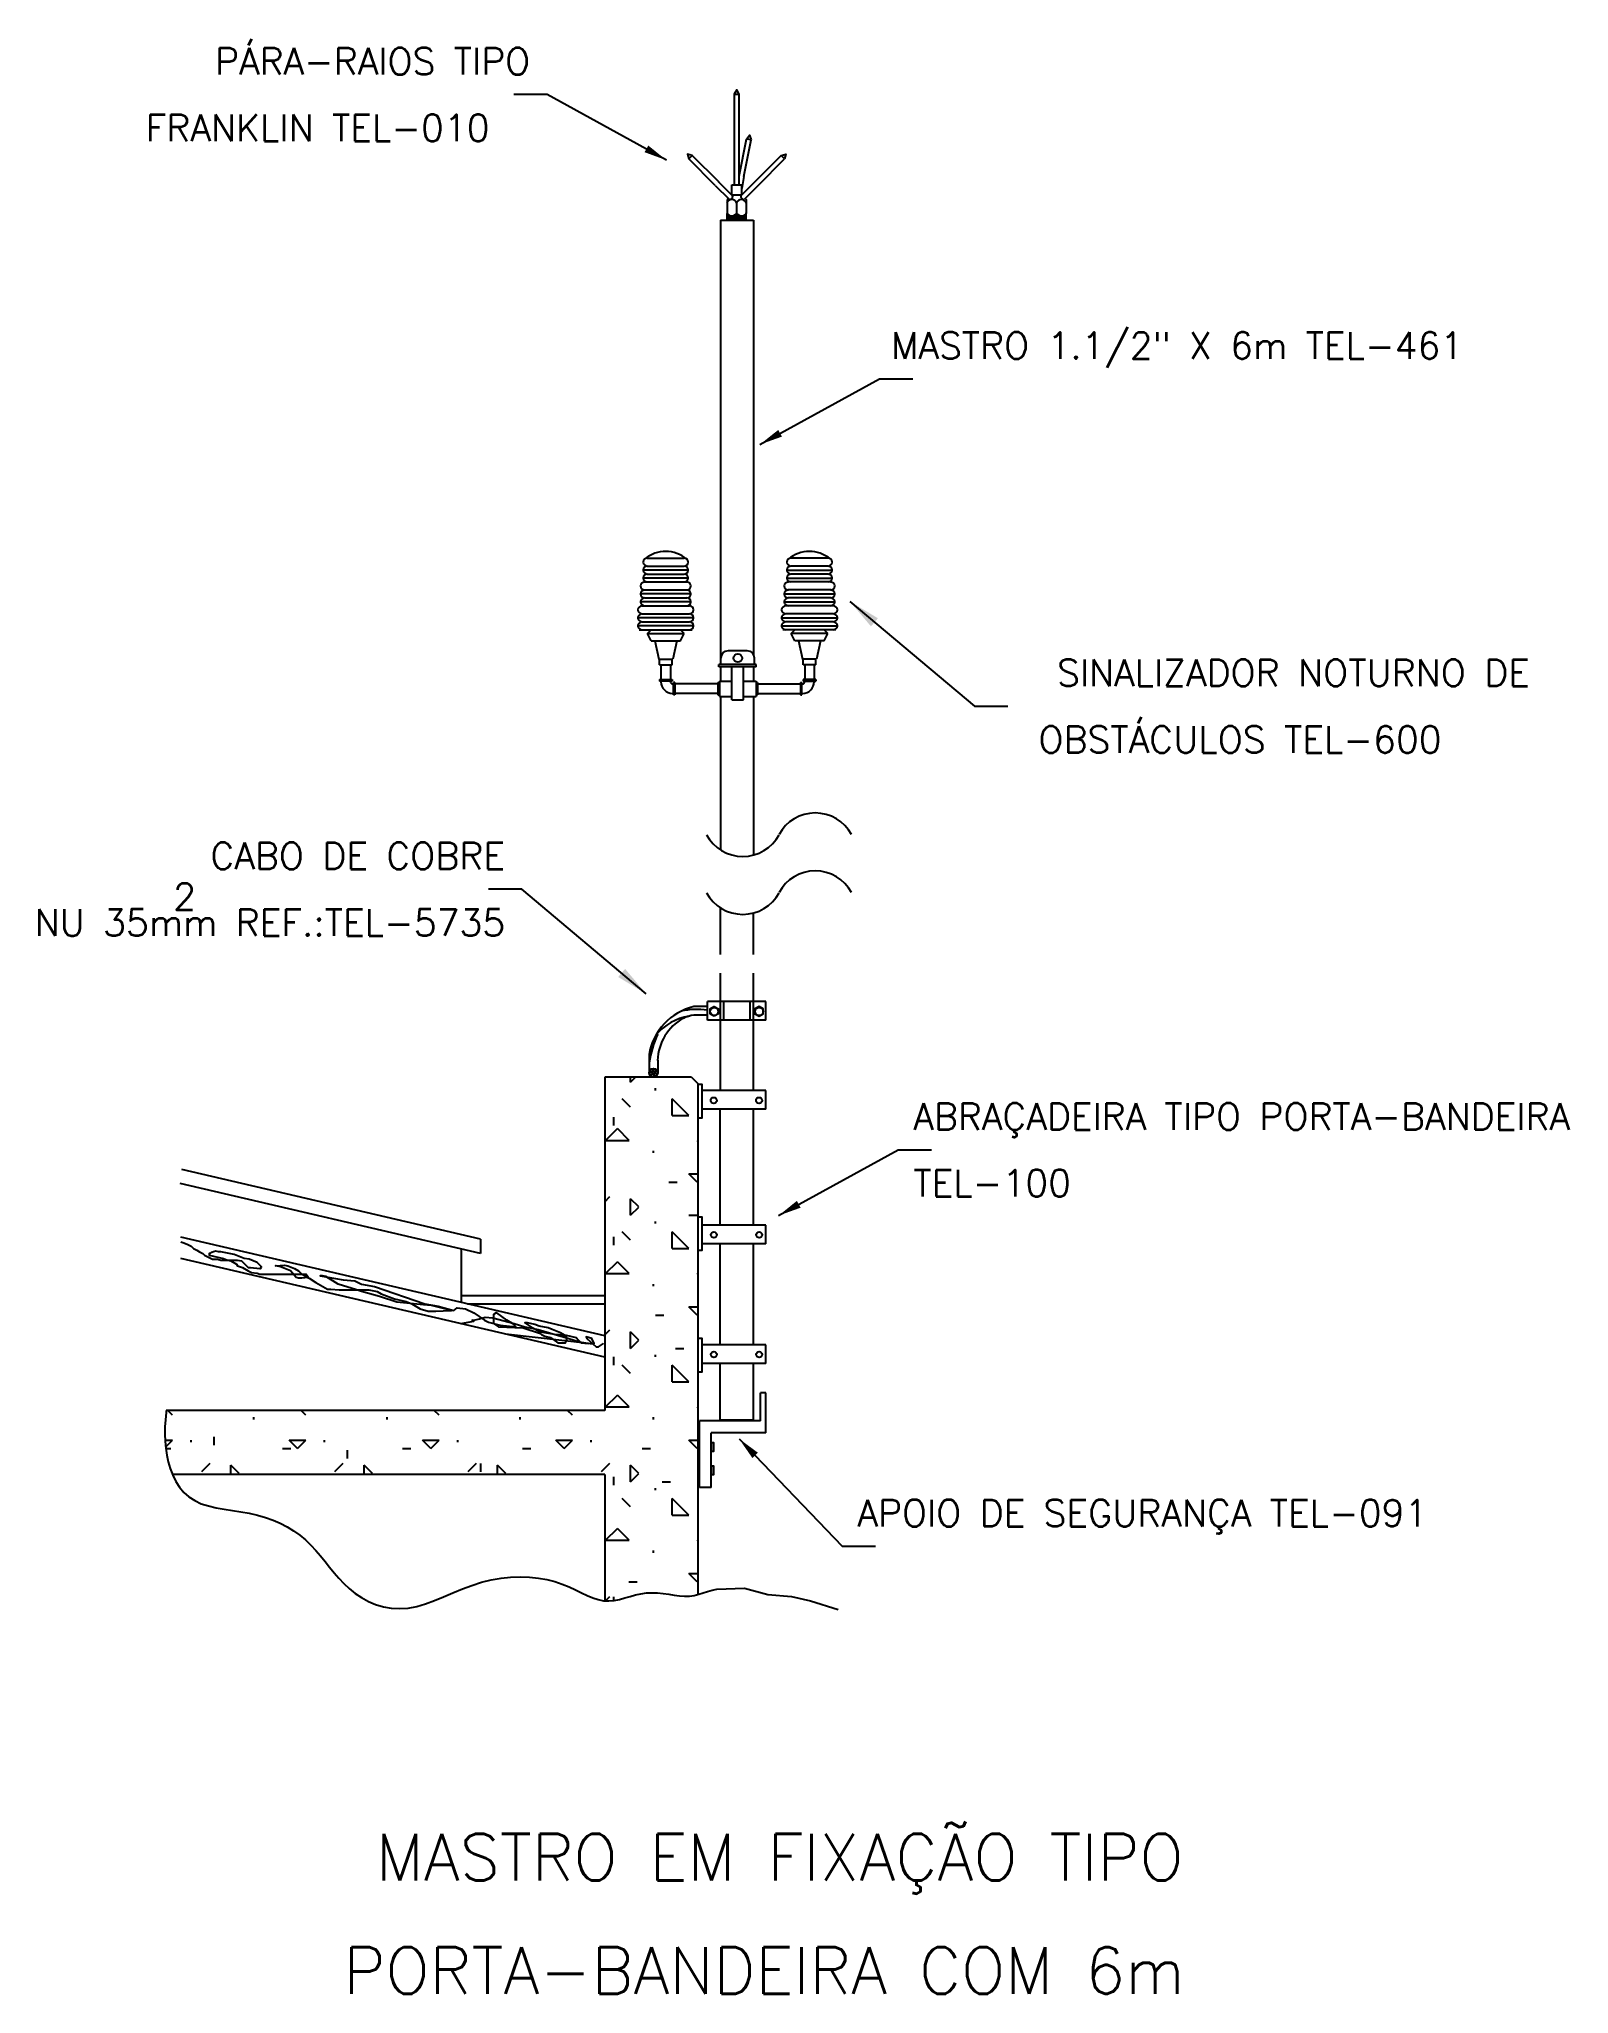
# Model space of a CAD drawing. Header units: millimetres. Extents: x -5987.3 to -5975.8, y -4772.4 to -4757.7.
import ezdxf
from ezdxf.enums import TextEntityAlignment as Align

# ---------------------------------------------------------------- set-up
doc = ezdxf.new("R2010")
doc.units = ezdxf.units.MM
doc.header["$LTSCALE"] = 10
doc.linetypes.add('DASHDOT', pattern=[1, 0.5, -0.25, 0, -0.25])
doc.layers.add('Termotécnica', color=7, linetype='Continuous')
doc.styles.add('r140', font='romans.shx')
doc.styles.add('r80', font='romans.shx')

# ---------------------------------------------------------------- blocks, each defined once
blk = doc.blocks.new('*X1')
at = {"color": 0}
for p, q in [((221.636, 187.654), (221.658, 187.654)), ((221.636, 187.617), (221.696, 187.617)), ((221.636, 187.579), (221.76, 187.579)), ((221.636, 187.542), (222.576, 187.542)), ((221.636, 187.504), (222.576, 187.504)), ((221.636, 187.467), (222.576, 187.467)), ((221.636, 187.429), (222.576, 187.429)), ((221.636, 187.392), (222.576, 187.392)), ((221.969, 187.579), (222.25, 187.579)), ((222.033, 187.617), (222.187, 187.617)), ((222.072, 187.654), (222.148, 187.654)), ((222.099, 187.692), (222.121, 187.692)), ((222.46, 187.579), (222.576, 187.579)), ((222.523, 187.617), (222.576, 187.617)), ((222.562, 187.654), (222.576, 187.654))]:
    blk.add_line(p, q, dxfattribs=at)

msp = doc.modelspace()

# ---------------------------------------------------------------- hatches: boundary and pattern name
at = {"layer": 'Termotécnica'}
h = msp.add_hatch(dxfattribs=at)
h.set_pattern_fill('CONCRE', color=1, style=0)
h.set_pattern_definition([(0, (-6026.5277, -4765.778), (1, 1), [0.125, -0.875]), (90, (-6026.5277, -4765.778), (-1, 1), [0.125, -0.875]), (135, (-6026.4027, -4765.778), (-1, 7e-17), [0.176777, -1.237437]), (0, (-6026.4027, -4765.2155), (1, 1), [0.125, -0.875]), (45, (-6026.3402, -4765.278), (7e-17, 1), [0.088388, -1.325825]), (135, (-6026.3402, -4765.278), (-1, 7e-17), [0.088388, -1.325825]), (0, (-6026.0277, -4764.9655), (1, 1), [0.176777, -0.823223]), (45, (-6026.0277, -4764.9655), (7e-17, 1), [0.125, -1.289214]), (135, (-6025.85094, -4764.9655), (-1, 7e-17), [0.125, -1.289214]), (90, (-6025.8402, -4765.528), (-1, 1), [0.125, -0.875]), (45, (-6025.8402, -4765.528), (7e-17, 1), [0.088388, -1.325825]), (135, (-6025.7777, -4765.4655), (-1, 7e-17), [0.088388, -1.325825]), (0, (-6026.4027, -4765.528), (1, 1), [0.0625, -0.8375]), (0, (-6025.6527, -4765.278), (1, 1), [0.0625, -0.8375]), (90, (-6025.9652, -4765.153), (-1, 1), [0.0625, -0.8375]), (135, (-6025.8402, -4765.7155), (-1, 7e-17), [0.088388, -1.325825]), (135, (-6026.2777, -4765.028), (-1, 7e-17), [0.088388, -1.325825]), (45, (-6026.059, -4765.4499), (7e-17, 1), [0.088388, -1.325825]), (90, (-6026.184, -4765.653), (-1, 1), [0.015625, -0.984375]), (90, (-6026.1371, -4765.2311), (-1, 1), [0.015625, -0.984375]), (90, (-6025.6683, -4765.0593), (-1, 1), [0.015625, -0.984375]), (90, (-6025.6527, -4765.5905), (-1, 1), [0.015625, -0.984375])])
h.paths.add_polyline_path([(-5982.334, -4765.544), (-5982.334, -4765.541), (-5982.384, -4765.491), (-5983.034, -4765.491), (-5983.034, -4767.129), (-5983.034, -4767.191), (-5983.034, -4767.431), (-5983.034, -4767.591), (-5983.034, -4767.991), (-5986.324, -4767.991), (-5986.326, -4768.007), (-5986.331, -4768.061), (-5986.334, -4768.115), (-5986.335, -4768.169), (-5986.333, -4768.222), (-5986.328, -4768.274), (-5986.32, -4768.326), (-5986.309, -4768.378), (-5986.294, -4768.428), (-5986.278, -4768.471), (-5983.034, -4768.471), (-5983.034, -4769.419), (-5983.004, -4769.42), (-5982.964, -4769.417), (-5982.924, -4769.409), (-5982.884, -4769.398), (-5982.843, -4769.387), (-5982.803, -4769.376), (-5982.762, -4769.367), (-5982.721, -4769.361), (-5982.679, -4769.359), (-5982.637, -4769.361), (-5982.595, -4769.366), (-5982.554, -4769.371), (-5982.513, -4769.377), (-5982.473, -4769.382), (-5982.435, -4769.384), (-5982.398, -4769.384), (-5982.363, -4769.379), (-5982.334, -4769.372), (-5982.334, -4767.704), (-5982.334, -4767.45), (-5982.334, -4766.792), (-5982.334, -4766.538), (-5982.334, -4765.798)])

# ---------------------------------------------------------------- linework, layer by layer
at = {"layer": 'Termotécnica', "color": 2}
for p, q in [((-5983.466, -4758.116), (-5983.716, -4758.116)), ((-5982.571, -4758.61), (-5983.466, -4758.116)), ((-5982.061, -4758.795), (-5982.061, -4758.113)), ((-5982.024, -4758.795), (-5982.024, -4758.113)), ((-5982.026, -4758.73), (-5981.971, -4758.451)), ((-5981.989, -4758.733), (-5981.935, -4758.458)), ((-5982.205, -4758.799), (-5982.403, -4758.601)), ((-5982.175, -4758.776), (-5982.377, -4758.575)), ((-5981.911, -4758.776), (-5981.71, -4758.575)), ((-5981.882, -4758.799), (-5981.684, -4758.601)), ((-5982.205, -4758.799), (-5982.1, -4758.903)), ((-5982.074, -4758.877), (-5982.179, -4758.772)), ((-5982.08, -4758.795), (-5982.006, -4758.795)), ((-5982.08, -4758.869), (-5982.08, -4758.795)), ((-5982.012, -4758.877), (-5981.907, -4758.772)), ((-5981.989, -4758.733), (-5982.006, -4758.823)), ((-5982.006, -4758.869), (-5982.006, -4758.795)), ((-5981.882, -4758.799), (-5981.986, -4758.903)), ((-5982.106, -4758.897), (-5982.116, -4758.905)), ((-5982.116, -4758.905), (-5982.116, -4758.935)), ((-5982.116, -4758.935), (-5982.116, -4759)), ((-5982.116, -4759), (-5982.116, -4759.006)), ((-5982.114, -4759.056), (-5982.114, -4759.009)), ((-5982.08, -4758.869), (-5982.006, -4758.869)), ((-5982.044, -4758.927), (-5982.044, -4759.006)), ((-5981.98, -4758.897), (-5981.972, -4758.905)), ((-5981.975, -4759.011), (-5981.975, -4759.056)), ((-5981.972, -4758.905), (-5981.972, -4759.01)), ((-5981.972, -4759.006), (-5981.972, -4759.006)), ((-5981.975, -4759.056), (-5982.114, -4759.056)), ((-5981.869, -4760.743), (-5980.973, -4760.25)), ((-5980.973, -4760.25), (-5980.723, -4760.25)), ((-5981.194, -4761.921), (-5980.26, -4762.706)), ((-5982.775, -4762.133), (-5982.377, -4762.133)), ((-5982.713, -4762.161), (-5982.686, -4762.133)), ((-5982.686, -4762.216), (-5982.713, -4762.161)), ((-5982.713, -4762.161), (-5982.439, -4762.161)), ((-5982.686, -4762.216), (-5982.466, -4762.216)), ((-5982.658, -4762.216), (-5982.628, -4762.353)), ((-5982.494, -4762.216), (-5982.524, -4762.353)), ((-5982.439, -4762.161), (-5982.466, -4762.133)), ((-5982.466, -4762.216), (-5982.439, -4762.161)), ((-5981.299, -4762.133), (-5981.697, -4762.133)), ((-5981.635, -4762.161), (-5981.607, -4762.133)), ((-5981.36, -4762.161), (-5981.635, -4762.161)), ((-5981.607, -4762.216), (-5981.635, -4762.161)), ((-5981.388, -4762.216), (-5981.607, -4762.216)), ((-5981.58, -4762.216), (-5981.55, -4762.353)), ((-5981.415, -4762.216), (-5981.445, -4762.353)), ((-5981.36, -4762.161), (-5981.388, -4762.133)), ((-5981.388, -4762.216), (-5981.36, -4762.161)), ((-5982.628, -4762.353), (-5982.524, -4762.353)), ((-5982.623, -4762.397), (-5982.623, -4762.353)), ((-5982.529, -4762.397), (-5982.529, -4762.353)), ((-5982.163, -4762.395), (-5982.163, -4762.346)), ((-5981.965, -4762.291), (-5982.108, -4762.291)), ((-5981.911, -4762.395), (-5981.911, -4762.346)), ((-5981.445, -4762.353), (-5981.55, -4762.353)), ((-5981.544, -4762.397), (-5981.544, -4762.353)), ((-5981.451, -4762.397), (-5981.451, -4762.353)), ((-5982.623, -4762.397), (-5982.529, -4762.397)), ((-5982.623, -4762.507), (-5982.623, -4762.518)), ((-5982.623, -4762.507), (-5982.529, -4762.507)), ((-5982.529, -4762.518), (-5982.623, -4762.518)), ((-5982.612, -4762.397), (-5982.612, -4762.507)), ((-5982.612, -4762.518), (-5982.612, -4762.523)), ((-5982.54, -4762.397), (-5982.54, -4762.507)), ((-5982.54, -4762.523), (-5982.54, -4762.518)), ((-5982.529, -4762.507), (-5982.529, -4762.518)), ((-5982.507, -4762.529), (-5982.518, -4762.529)), ((-5982.518, -4762.622), (-5982.518, -4762.529)), ((-5982.507, -4762.529), (-5982.507, -4762.622)), ((-5982.184, -4762.529), (-5982.184, -4762.622)), ((-5982.184, -4762.529), (-5982.173, -4762.529)), ((-5982.177, -4762.411), (-5982.177, -4762.395)), ((-5981.897, -4762.395), (-5982.177, -4762.395)), ((-5981.897, -4762.411), (-5982.177, -4762.411)), ((-5982.173, -4762.518), (-5982.173, -4762.633)), ((-5982.173, -4762.518), (-5982.081, -4762.518)), ((-5982.081, -4762.66), (-5982.081, -4762.411)), ((-5981.993, -4762.66), (-5981.993, -4762.411)), ((-5981.993, -4762.518), (-5981.898, -4762.518)), ((-5981.898, -4762.518), (-5981.898, -4762.633)), ((-5981.898, -4762.529), (-5981.887, -4762.529)), ((-5981.897, -4762.411), (-5981.897, -4762.395)), ((-5981.887, -4762.529), (-5981.887, -4762.622)), ((-5981.566, -4762.529), (-5981.555, -4762.529)), ((-5981.566, -4762.529), (-5981.566, -4762.622)), ((-5981.555, -4762.622), (-5981.555, -4762.529)), ((-5981.451, -4762.397), (-5981.544, -4762.397)), ((-5981.451, -4762.507), (-5981.544, -4762.507)), ((-5981.544, -4762.507), (-5981.544, -4762.518)), ((-5981.544, -4762.518), (-5981.451, -4762.518)), ((-5981.533, -4762.397), (-5981.533, -4762.507)), ((-5981.533, -4762.523), (-5981.533, -4762.518)), ((-5981.462, -4762.397), (-5981.462, -4762.507)), ((-5981.462, -4762.518), (-5981.462, -4762.523)), ((-5981.451, -4762.507), (-5981.451, -4762.518)), ((-5982.524, -4762.54), (-5982.518, -4762.54)), ((-5982.524, -4762.611), (-5982.518, -4762.611)), ((-5982.507, -4762.622), (-5982.518, -4762.622)), ((-5982.184, -4762.54), (-5982.507, -4762.54)), ((-5982.184, -4762.611), (-5982.507, -4762.611)), ((-5982.184, -4762.622), (-5982.173, -4762.622)), ((-5982.173, -4762.633), (-5982.081, -4762.633)), ((-5982.081, -4762.66), (-5981.993, -4762.66)), ((-5981.993, -4762.633), (-5981.898, -4762.633)), ((-5981.898, -4762.622), (-5981.887, -4762.622)), ((-5981.89, -4762.54), (-5981.566, -4762.54)), ((-5981.89, -4762.611), (-5981.566, -4762.611)), ((-5981.566, -4762.622), (-5981.555, -4762.622)), ((-5981.55, -4762.54), (-5981.555, -4762.54)), ((-5981.55, -4762.611), (-5981.555, -4762.611)), ((-5980.26, -4762.706), (-5980.01, -4762.706)), ((-5983.657, -4764.08), (-5983.907, -4764.08)), ((-5982.723, -4764.865), (-5983.657, -4764.08)), ((-5982.263, -4764.961), (-5982.365, -4764.961)), ((-5982.263, -4765.025), (-5982.365, -4765.025)), ((-5982.263, -4765.063), (-5982.263, -4764.923)), ((-5981.824, -4764.923), (-5982.263, -4764.923)), ((-5981.824, -4765.063), (-5981.824, -4764.923)), ((-5981.824, -4765.063), (-5982.263, -4765.063)), ((-5982.701, -4765.32), (-5982.701, -4765.459)), ((-5982.636, -4765.364), (-5982.636, -4765.464)), ((-5981.824, -4765.591), (-5982.306, -4765.591)), ((-5981.824, -4765.731), (-5981.824, -4765.591)), ((-5981.824, -4765.731), (-5982.306, -4765.731)), ((-5981.729, -4766.529), (-5980.833, -4766.035)), ((-5980.833, -4766.035), (-5980.583, -4766.035)), ((-5983.965, -4766.705), (-5986.207, -4766.183)), ((-5983.965, -4766.813), (-5986.22, -4766.288)), ((-5981.824, -4766.6), (-5982.305, -4766.6)), ((-5981.824, -4766.74), (-5981.824, -4766.6)), ((-5983.034, -4767.431), (-5986.214, -4766.691)), ((-5984.111, -4766.779), (-5984.111, -4767.18)), ((-5981.824, -4766.74), (-5982.305, -4766.74)), ((-5983.034, -4767.591), (-5986.214, -4766.851)), ((-5984.111, -4767.129), (-5983.034, -4767.129)), ((-5984.063, -4767.191), (-5983.034, -4767.191)), ((-5981.824, -4767.499), (-5982.305, -4767.499)), ((-5981.824, -4767.639), (-5981.824, -4767.499)), ((-5981.824, -4767.639), (-5982.305, -4767.639)), ((-5981.864, -4768.07), (-5981.864, -4767.86)), ((-5981.824, -4767.86), (-5981.864, -4767.86)), ((-5981.824, -4768.16), (-5981.824, -4767.86)), ((-5981.864, -4768.07), (-5982.324, -4768.07)), ((-5982.324, -4768.57), (-5982.324, -4768.07)), ((-5981.824, -4768.16), (-5982.234, -4768.16)), ((-5982.234, -4768.57), (-5982.234, -4768.16)), ((-5982.026, -4768.204), (-5981.253, -4769.01)), ((-5982.234, -4768.57), (-5982.324, -4768.57)), ((-5981.253, -4769.01), (-5981.003, -4769.01))]:
    msp.add_line(p, q, dxfattribs=at)
at = {"layer": 'Termotécnica', "color": 3, "linetype": 'ByBlock'}
for p, q in [((-5982.165, -4759.06), (-5982.166, -4762.395)), ((-5982.165, -4759.06), (-5981.917, -4759.06)), ((-5981.917, -4759.06), (-5981.918, -4762.318)), ((-5982.166, -4762.411), (-5982.166, -4762.518)), ((-5981.918, -4762.411), (-5981.918, -4762.518)), ((-5982.166, -4762.633), (-5982.166, -4763.784)), ((-5981.918, -4762.633), (-5981.918, -4763.823)), ((-5982.167, -4764.217), (-5982.167, -4764.57)), ((-5981.92, -4764.258), (-5981.92, -4764.57)), ((-5982.167, -4764.71), (-5982.168, -4765.591)), ((-5981.92, -4764.71), (-5981.92, -4765.591)), ((-5982.169, -4765.731), (-5982.169, -4766.6)), ((-5981.92, -4765.731), (-5981.92, -4766.6)), ((-5982.169, -4766.74), (-5982.169, -4767.499)), ((-5981.919, -4766.74), (-5981.919, -4767.499)), ((-5982.169, -4767.639), (-5982.169, -4768.062)), ((-5981.919, -4767.639), (-5981.919, -4768.07))]:
    msp.add_line(p, q, dxfattribs=at)
at = {"layer": 'Termotécnica', "color": 1}
for p, q in [((-5982.715, -4761.596), (-5982.437, -4761.596)), ((-5981.358, -4761.596), (-5981.637, -4761.596)), ((-5982.407, -4761.686), (-5982.745, -4761.686)), ((-5982.407, -4761.745), (-5982.745, -4761.745)), ((-5982.735, -4761.775), (-5982.417, -4761.775)), ((-5982.715, -4761.656), (-5982.437, -4761.656)), ((-5982.715, -4761.716), (-5982.437, -4761.716)), ((-5981.667, -4761.686), (-5981.328, -4761.686)), ((-5981.667, -4761.745), (-5981.328, -4761.745)), ((-5981.338, -4761.775), (-5981.657, -4761.775)), ((-5981.358, -4761.656), (-5981.637, -4761.656)), ((-5981.358, -4761.716), (-5981.637, -4761.716)), ((-5982.387, -4761.865), (-5982.765, -4761.865)), ((-5982.387, -4761.924), (-5982.765, -4761.924)), ((-5982.735, -4761.835), (-5982.417, -4761.835)), ((-5982.735, -4761.895), (-5982.417, -4761.895)), ((-5981.687, -4761.865), (-5981.309, -4761.865)), ((-5981.687, -4761.924), (-5981.309, -4761.924)), ((-5981.338, -4761.835), (-5981.657, -4761.835)), ((-5981.338, -4761.895), (-5981.657, -4761.895)), ((-5982.367, -4762.044), (-5982.785, -4762.044)), ((-5982.755, -4761.954), (-5982.397, -4761.954)), ((-5982.755, -4762.014), (-5982.397, -4762.014)), ((-5982.755, -4762.074), (-5982.397, -4762.074)), ((-5981.706, -4762.044), (-5981.289, -4762.044)), ((-5981.318, -4761.954), (-5981.677, -4761.954)), ((-5981.318, -4762.014), (-5981.677, -4762.014)), ((-5981.318, -4762.074), (-5981.677, -4762.074)), ((-5982.367, -4762.104), (-5982.785, -4762.104)), ((-5981.706, -4762.104), (-5981.289, -4762.104)), ((-5982.143, -4764.923), (-5982.143, -4765.063)), ((-5981.944, -4764.923), (-5981.944, -4765.063))]:
    msp.add_line(p, q, dxfattribs=at)
at = {"layer": 'Termotécnica', "color": 4}
for p, q in [((-5983.034, -4765.491), (-5983.034, -4767.991)), ((-5982.384, -4765.491), (-5983.034, -4765.491)), ((-5982.384, -4765.491), (-5982.334, -4765.541)), ((-5982.334, -4769.372), (-5982.334, -4765.541)), ((-5983.034, -4767.991), (-5986.324, -4767.991)), ((-5983.034, -4768.471), (-5986.278, -4768.471)), ((-5983.034, -4768.471), (-5983.034, -4769.419))]:
    msp.add_line(p, q, dxfattribs=at)
at = {"layer": 'Termotécnica', "color": 2, "linetype": 'DASHDOT'}
msp.add_line((-5983.965, -4766.705), (-5983.965, -4766.813), dxfattribs=at)
at = {"layer": 'Termotécnica', "color": 3}
msp.add_line((-5982.169, -4768.062), (-5981.92, -4768.062), dxfattribs=at)
at = {"layer": 'Termotécnica', "color": 2}
for points in [[(-5982.025, -4758.114), (-5982.043, -4758.081), (-5982.062, -4758.114)], [(-5981.935, -4758.458), (-5981.971, -4758.451), (-5981.947, -4758.423)], [(-5982.403, -4758.601), (-5982.377, -4758.575), (-5982.412, -4758.565)], [(-5981.684, -4758.601), (-5981.71, -4758.575), (-5981.674, -4758.565)], [(-5982.334, -4765.798), (-5982.334, -4765.544), (-5982.305, -4765.544), (-5982.305, -4765.798)], [(-5982.334, -4767.704), (-5982.334, -4767.45), (-5982.305, -4767.45), (-5982.305, -4767.704)], [(-5982.234, -4768.234), (-5982.234, -4768.297), (-5982.215, -4768.297), (-5982.215, -4768.234)], [(-5982.234, -4768.41), (-5982.234, -4768.473), (-5982.215, -4768.473), (-5982.215, -4768.41)]]:
    msp.add_lwpolyline(points, close=True, dxfattribs=at)
for points in [[(-5982.08, -4758.869), (-5982.081, -4758.87)], [(-5982.005, -4758.87), (-5982.006, -4758.869)]]:
    msp.add_lwpolyline(points, dxfattribs=at)
at = {"layer": 'Termotécnica', "color": 1}
for points in [[(-5982.212, -4765.033), (-5982.243, -4765.015), (-5982.243, -4764.979), (-5982.212, -4764.961), (-5982.181, -4764.979), (-5982.181, -4765.015)], [(-5981.875, -4765.033), (-5981.844, -4765.015), (-5981.844, -4764.979), (-5981.875, -4764.961), (-5981.907, -4764.979), (-5981.907, -4765.015)]]:
    msp.add_lwpolyline(points, close=True, dxfattribs=at)
at = {"layer": 'Termotécnica', "color": 2, "linetype": 'Continuous'}
msp.add_lwpolyline([(-5982.334, -4766.792), (-5982.334, -4766.538), (-5982.305, -4766.538), (-5982.305, -4766.792)], close=True, dxfattribs=at)
at = {"layer": 'Termotécnica', "color": 1}
for points in [[(-5986.214, -4766.727), (-5986.193, -4766.733), (-5986.162, -4766.745), (-5986.137, -4766.758), (-5986.119, -4766.776), (-5986.094, -4766.789), (-5986.075, -4766.801), (-5986.05, -4766.813), (-5986.038, -4766.826), (-5985.976, -4766.857), (-5985.939, -4766.857), (-5985.914, -4766.863), (-5985.864, -4766.863), (-5985.833, -4766.863), (-5985.79, -4766.863), (-5985.759, -4766.869), (-5985.728, -4766.9), (-5985.709, -4766.919), (-5985.691, -4766.919), (-5985.623, -4766.925), (-5985.616, -4766.925), (-5985.61, -4766.913), (-5985.641, -4766.882), (-5985.672, -4766.869), (-5985.703, -4766.857), (-5985.74, -4766.851), (-5985.815, -4766.82), (-5985.914, -4766.801), (-5985.933, -4766.801), (-5985.951, -4766.795), (-5985.97, -4766.801), (-5985.982, -4766.807), (-5985.988, -4766.807), (-5985.995, -4766.813), (-5986.001, -4766.813), (-5986.001, -4766.826), (-5985.895, -4766.851), (-5985.895, -4766.851), (-5985.864, -4766.863), (-5985.84, -4766.869), (-5985.796, -4766.894), (-5985.79, -4766.906), (-5985.753, -4766.919), (-5985.709, -4766.944), (-5985.685, -4766.956), (-5985.641, -4766.962), (-5985.623, -4766.968), (-5985.492, -4766.968), (-5985.486, -4766.968), (-5985.399, -4766.968), (-5985.337, -4766.968), (-5985.282, -4766.968), (-5985.275, -4766.968), (-5985.263, -4766.987), (-5985.263, -4766.993), (-5985.306, -4766.999), (-5985.331, -4766.999), (-5985.35, -4766.993), (-5985.393, -4766.944), (-5985.468, -4766.913), (-5985.499, -4766.906), (-5985.505, -4766.906), (-5985.437, -4766.9), (-5985.412, -4766.906), (-5985.362, -4766.925), (-5985.331, -4766.944), (-5985.306, -4766.968), (-5985.282, -4766.987), (-5985.251, -4766.999), (-5985.201, -4767.03), (-5985.114, -4767.08), (-5985.089, -4767.08), (-5985.027, -4767.086), (-5984.829, -4767.086), (-5984.804, -4767.086), (-5984.742, -4767.098), (-5984.711, -4767.117), (-5984.612, -4767.154), (-5984.525, -4767.173), (-5984.482, -4767.191), (-5984.42, -4767.229), (-5984.358, -4767.247), (-5984.302, -4767.247), (-5984.19, -4767.241), (-5984.184, -4767.241), (-5984.265, -4767.222), (-5984.333, -4767.204), (-5984.395, -4767.198), (-5984.593, -4767.179), (-5984.724, -4767.136), (-5984.86, -4767.098), (-5984.897, -4767.086), (-5985.034, -4767.043), (-5985.127, -4766.987), (-5985.151, -4766.981), (-5985.17, -4766.981), (-5984.996, -4767.012), (-5984.91, -4767.018), (-5984.86, -4767.043), (-5984.761, -4767.061), (-5984.383, -4767.191), (-5984.283, -4767.21), (-5984.166, -4767.241), (-5984.141, -4767.222), (-5984.079, -4767.229), (-5984.017, -4767.26), (-5983.936, -4767.315), (-5983.905, -4767.328), (-5983.818, -4767.352), (-5983.701, -4767.365), (-5983.726, -4767.34), (-5983.769, -4767.315), (-5983.843, -4767.26), (-5983.849, -4767.26), (-5983.868, -4767.272), (-5983.868, -4767.309), (-5983.868, -4767.34), (-5983.831, -4767.365), (-5983.645, -4767.371), (-5983.515, -4767.414), (-5983.509, -4767.421), (-5983.484, -4767.433), (-5983.44, -4767.445), (-5983.397, -4767.476), (-5983.385, -4767.483), (-5983.329, -4767.483), (-5983.316, -4767.452), (-5983.335, -4767.427), (-5983.366, -4767.408), (-5983.428, -4767.383), (-5983.459, -4767.371), (-5983.527, -4767.359), (-5983.558, -4767.346), (-5983.614, -4767.334), (-5983.626, -4767.334), (-5983.633, -4767.334), (-5983.626, -4767.34), (-5983.589, -4767.365), (-5983.515, -4767.402), (-5983.397, -4767.421), (-5983.378, -4767.421), (-5983.354, -4767.427), (-5983.341, -4767.427), (-5983.323, -4767.427), (-5983.248, -4767.445), (-5983.23, -4767.464), (-5983.211, -4767.483), (-5983.155, -4767.489), (-5983.757, -4767.421), (-5983.778, -4767.418)], [(-5984.113, -4767.34), (-5984.017, -4767.321), (-5984.029, -4767.315), (-5984.017, -4767.315), (-5983.973, -4767.303), (-5983.93, -4767.291), (-5983.874, -4767.297), (-5983.713, -4767.34), (-5983.633, -4767.365), (-5983.533, -4767.383), (-5983.304, -4767.452), (-5983.223, -4767.476), (-5983.143, -4767.489), (-5983.112, -4767.489), (-5983.13, -4767.452), (-5983.155, -4767.445), (-5983.174, -4767.439), (-5983.168, -4767.452), (-5983.099, -4767.514), (-5983.093, -4767.514), (-5983.081, -4767.514), (-5983.044, -4767.489), (-5983.044, -4767.489)]]:
    msp.add_lwpolyline(points, dxfattribs=at)
at = {"layer": 'Termotécnica', "color": 1, "linetype": 'Continuous'}
msp.add_lwpolyline([(-5986.324, -4767.991), (-5986.326, -4768.007), (-5986.331, -4768.061), (-5986.334, -4768.115), (-5986.335, -4768.169), (-5986.333, -4768.222), (-5986.328, -4768.274), (-5986.32, -4768.326), (-5986.309, -4768.378), (-5986.294, -4768.428), (-5986.276, -4768.477), (-5986.252, -4768.524), (-5986.225, -4768.567), (-5986.192, -4768.606), (-5986.154, -4768.64), (-5986.111, -4768.668), (-5986.062, -4768.691), (-5986.008, -4768.708), (-5985.95, -4768.722), (-5985.89, -4768.733), (-5985.827, -4768.743), (-5985.764, -4768.752), (-5985.701, -4768.763), (-5985.64, -4768.777), (-5985.58, -4768.794), (-5985.523, -4768.814), (-5985.469, -4768.838), (-5985.417, -4768.865), (-5985.369, -4768.895), (-5985.322, -4768.928), (-5985.279, -4768.963), (-5985.239, -4769.001), (-5985.201, -4769.041), (-5985.166, -4769.082), (-5985.132, -4769.124), (-5985.099, -4769.166), (-5985.065, -4769.209), (-5985.03, -4769.25), (-5984.992, -4769.29), (-5984.951, -4769.328), (-5984.907, -4769.364), (-5984.859, -4769.396), (-5984.807, -4769.424), (-5984.753, -4769.447), (-5984.695, -4769.464), (-5984.636, -4769.475), (-5984.574, -4769.478), (-5984.51, -4769.474), (-5984.445, -4769.462), (-5984.379, -4769.442), (-5984.311, -4769.418), (-5984.243, -4769.39), (-5984.173, -4769.36), (-5984.102, -4769.331), (-5984.031, -4769.304), (-5983.958, -4769.28), (-5983.885, -4769.262), (-5983.812, -4769.25), (-5983.74, -4769.242), (-5983.668, -4769.24), (-5983.599, -4769.242), (-5983.532, -4769.249), (-5983.469, -4769.26), (-5983.409, -4769.275), (-5983.353, -4769.294), (-5983.302, -4769.315), (-5983.253, -4769.337), (-5983.208, -4769.359), (-5983.165, -4769.38), (-5983.123, -4769.397), (-5983.083, -4769.411), (-5983.043, -4769.419), (-5983.004, -4769.42), (-5982.964, -4769.417), (-5982.924, -4769.409), (-5982.884, -4769.398), (-5982.843, -4769.387), (-5982.803, -4769.376), (-5982.762, -4769.367), (-5982.721, -4769.361), (-5982.679, -4769.359), (-5982.637, -4769.361), (-5982.595, -4769.366), (-5982.554, -4769.371), (-5982.513, -4769.377), (-5982.473, -4769.382), (-5982.435, -4769.384), (-5982.398, -4769.384), (-5982.363, -4769.379), (-5982.329, -4769.371), (-5982.296, -4769.361), (-5982.262, -4769.35), (-5982.228, -4769.34), (-5982.193, -4769.332), (-5981.986, -4769.324), (-5981.81, -4769.372), (-5981.633, -4769.388), (-5981.489, -4769.42), (-5981.281, -4769.484)], dxfattribs=at)
at = {"layer": 'Termotécnica', "color": 1}
for centre, radius in [((-5982.035, -4762.346), 0.0316), ((-5982.212, -4764.997), 0.0303), ((-5981.875, -4764.997), 0.0303), ((-5982.216, -4765.665), 0.0225), ((-5981.876, -4765.665), 0.0225), ((-5982.215, -4766.674), 0.0225), ((-5981.875, -4766.674), 0.0225), ((-5982.215, -4767.572), 0.0225), ((-5981.875, -4767.572), 0.0225)]:
    msp.add_circle(centre, radius, dxfattribs=at)
at = {"layer": 'Termotécnica', "color": 2}
for centre, radius in [((-5982.669, -4765.458), 0.0327), ((-5982.689, -4765.463), 0.0104), ((-5982.683, -4765.443), 0.0104), ((-5982.669, -4765.458), 0.0104), ((-5982.662, -4765.438), 0.0104), ((-5982.654, -4765.473), 0.0104), ((-5982.648, -4765.453), 0.0104), ((-5982.675, -4765.479), 0.0104)]:
    msp.add_circle(centre, radius, dxfattribs=at)
for centre, radius, start, end in [((-5982.081, -4758.944), 0.0389, 20.2254, 157.802), ((-5982.08, -4758.988), 0.0401, 205.7803, 212.3471), ((-5982.08, -4758.988), 0.0401, 212.7906, 334.8777), ((-5982.095, -4758.883), 0.0214, 255.3196, 16.1831), ((-5982.009, -4758.944), 0.0389, 20.2254, 157.802), ((-5982.008, -4758.988), 0.0401, 205.7803, 324.505), ((-5981.991, -4758.883), 0.0214, 163.834, 284.6975), ((-5982.008, -4758.988), 0.0401, 324.8365, 334.8777), ((-5982.108, -4762.346), 0.0549, 90, 180), ((-5981.965, -4762.346), 0.0549, 0, 90), ((-5982.524, -4762.523), 0.0878, 180, 270), ((-5982.524, -4762.523), 0.0165, 180, 270), ((-5981.55, -4762.523), 0.0878, 270, 0), ((-5981.55, -4762.523), 0.0165, 270, 0), ((-5982.265, -4765.392), 0.442, 103.0607, 170.6308), ((-5982.337, -4765.26), 0.236, 96.7977, 116.7732), ((-5982.265, -4765.375), 0.372, 118.7027, 178.3532)]:
    msp.add_arc(centre, radius, start, end, dxfattribs=at)
at = {"layer": 'Termotécnica', "color": 1}
for centre, radius, start, end in [((-5982.715, -4761.626), 0.0298, 90, 270), ((-5982.576, -4761.794), 0.248, 50.2636, 129.3394), ((-5982.437, -4761.626), 0.0298, 270, 90), ((-5981.637, -4761.626), 0.0298, 90, 270), ((-5981.498, -4761.794), 0.248, 50.6606, 129.7364), ((-5981.358, -4761.626), 0.0298, 270, 90), ((-5982.735, -4761.805), 0.0298, 90, 270), ((-5982.715, -4761.686), 0.0298, 90, 270), ((-5982.715, -4761.745), 0.0298, 90, 270), ((-5982.437, -4761.686), 0.0298, 270, 90), ((-5982.437, -4761.745), 0.0298, 270, 90), ((-5982.417, -4761.805), 0.0298, 270, 90), ((-5981.657, -4761.805), 0.0298, 90, 270), ((-5981.637, -4761.686), 0.0298, 90, 270), ((-5981.637, -4761.745), 0.0298, 90, 270), ((-5981.358, -4761.686), 0.0298, 270, 90), ((-5981.358, -4761.745), 0.0298, 270, 90), ((-5981.338, -4761.805), 0.0298, 270, 90), ((-5982.735, -4761.865), 0.0298, 90, 270), ((-5982.735, -4761.924), 0.0298, 90, 270), ((-5982.417, -4761.865), 0.0298, 270, 90), ((-5982.417, -4761.924), 0.0298, 270, 90), ((-5981.657, -4761.865), 0.0298, 90, 270), ((-5981.657, -4761.924), 0.0298, 90, 270), ((-5981.338, -4761.865), 0.0298, 270, 90), ((-5981.338, -4761.924), 0.0298, 270, 90), ((-5982.755, -4761.984), 0.0298, 90, 270), ((-5982.755, -4762.044), 0.0298, 90, 270), ((-5982.755, -4762.104), 0.0298, 90, 270), ((-5982.397, -4761.984), 0.0298, 270, 90), ((-5982.397, -4762.044), 0.0298, 270, 90), ((-5982.397, -4762.104), 0.0298, 270, 90), ((-5981.677, -4761.984), 0.0298, 90, 270), ((-5981.677, -4762.044), 0.0298, 90, 270), ((-5981.677, -4762.104), 0.0298, 90, 270), ((-5981.318, -4761.984), 0.0298, 270, 90), ((-5981.318, -4762.044), 0.0298, 270, 90), ((-5981.318, -4762.104), 0.0298, 270, 90), ((-5981.454, -4763.817), 0.309, 28.2619, 151.7381), ((-5981.998, -4763.525), 0.309, 208.2619, 331.7381), ((-5981.454, -4764.252), 0.309, 28.2619, 151.7381), ((-5981.998, -4763.96), 0.309, 208.2619, 331.7381), ((-5982.344, -4765.491), 0.509, 80.9315, 103.2934), ((-5981.857, -4765.519), 0.855, 155.7078, 170.8657), ((-5982.335, -4765.44), 0.412, 99.3046, 139.6816)]:
    msp.add_arc(centre, radius, start, end, dxfattribs=at)
at = {"layer": 'Termotécnica', "color": 2}
for points in [[(-5982.707, -4758.5), (-5982.735, -4758.55), (-5982.571, -4758.61)], [(-5981.732, -4760.634), (-5981.704, -4760.684), (-5981.869, -4760.743)], [(-5981.036, -4762.108), (-5980.984, -4762.047), (-5981.194, -4761.921)], [(-5982.881, -4764.678), (-5982.933, -4764.739), (-5982.723, -4764.865)], [(-5981.592, -4766.419), (-5981.564, -4766.47), (-5981.729, -4766.529)], [(-5981.885, -4768.308), (-5981.926, -4768.348), (-5982.026, -4768.204)]]:
    msp.add_solid(points, dxfattribs=at)

# ---------------------------------------------------------------- block references
at = {"layer": 'Termotécnica', "color": 2, "xscale": 0.1475364320901316, "yscale": 0.1475364320901463, "zscale": 0.1475364320901319, "rotation": 0.00851569125414976}
msp.add_blockref('*X1', (-6014.809, -4786.705), dxfattribs=at)

# ---------------------------------------------------------------- texts
at = {"layer": 'Termotécnica', "color": 2, "style": 'r80'}
for s, p in [('PÁRA-RAIOS TIPO', (-5983.593, -4757.968)), ('SINALIZADOR NOTURNO DE', (-5976.092, -4762.556)), ('OBSTÁCULOS TEL-600', (-5976.754, -4763.057)), ('CABO DE COBRE', (-5983.782, -4763.93)), ('NU 35mm REF.:TEL-5735', (-5983.781, -4764.431))]:
    msp.add_text(s, height=0.2, dxfattribs=at).set_placement(p, align=Align.RIGHT)
for s, p in [('FRANKLIN TEL-010', (-5986.478, -4758.467)), ('MASTRO 1.1/2" X 6m TEL-461', (-5980.886, -4760.101)), ('2', (-5986.272, -4764.236)), ('ABRAÇADEIRA TIPO PORTA-BANDEIRA', (-5980.719, -4765.885)), ('TEL-100 ', (-5980.718, -4766.385)), ('APOIO DE SEGURANÇA TEL-091', (-5981.138, -4768.861))]:
    msp.add_text(s, height=0.2, dxfattribs=at).set_placement(p)
at = {"layer": 'Termotécnica', "color": 5, "style": 'r140'}
for s, p in [('MASTRO EM FIXAÇÃO TIPO ', (-5981.602, -4771.623)), ('PORTA-BANDEIRA COM 6m', (-5981.836, -4772.474))]:
    msp.add_text(s, height=0.35, dxfattribs=at).set_placement(p, align=Align.BOTTOM_CENTER)

doc.saveas('drawing.dxf')
